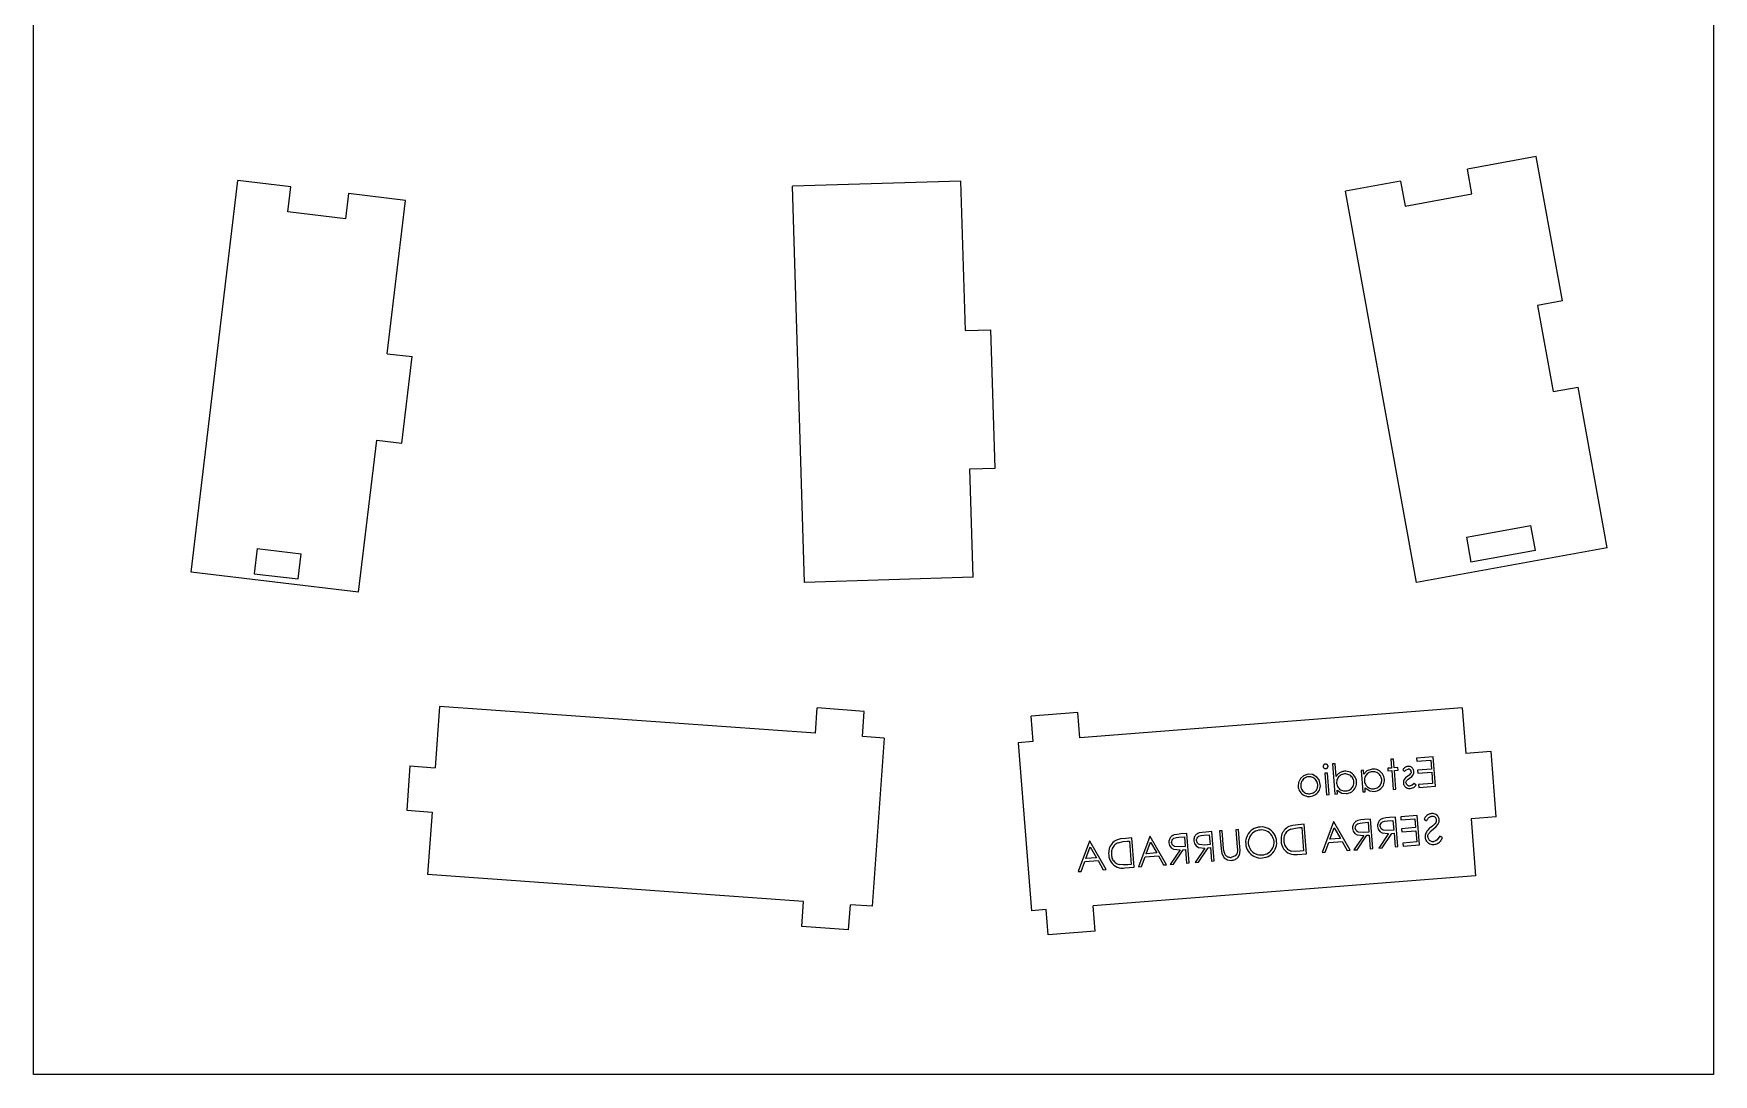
# Model space of a CAD drawing. Extents: x -27280 to 27280, y -16671 to 16671.
# Drawn here: x -12307 to -9916, y -15292 to -13810 of the extents above; entities that cross this region are included whole.
import ezdxf

# ---------------------------------------------------------------- set-up
doc = ezdxf.new("R2010")
doc.units = 0
doc.header["$MEASUREMENT"] = 0
doc.layers.get('0').update_dxf_attribs({"linetype": 'CONTINUOUS'})

msp = doc.modelspace()

# ---------------------------------------------------------------- linework, layer by layer
for p, q in [((-12306.9, -15291.6), (-12306.9, -9297.1)), ((-9916.2, -9297.1), (-9916.2, -15291.6)), ((-10168.3, -13984.9), (-10266.3, -14002.7)), ((-10131, -14190.5), (-10168.3, -13984.9)), ((-10259.9, -14038.1), (-10266.3, -14002.7)), ((-12082.7, -14576.7), (-12016, -14018.8)), ((-11940.8, -14027.8), (-12016, -14018.8)), ((-11945.1, -14063.6), (-11940.8, -14027.8)), ((-10987.1, -14019.8), (-11227, -14027.1)), ((-11209.8, -14591.2), (-11227, -14027.1)), ((-10980.6, -14232.5), (-10987.1, -14019.8)), ((-10361.3, -14019.9), (-10439.8, -14034.1)), ((-10361.3, -14019.9), (-10354.9, -14055.3)), ((-11858.5, -14037.6), (-11862.8, -14073.4)), ((-11777.7, -14047.3), (-11858.5, -14037.6)), ((-11803.8, -14265.5), (-11777.7, -14047.3)), ((-10338.9, -14591.2), (-10439.8, -14034.1)), ((-10354.9, -14055.3), (-10259.9, -14038.1)), ((-11862.8, -14073.4), (-11945.1, -14063.6)), ((-10131, -14190.5), (-10166.5, -14196.9)), ((-10166.5, -14196.9), (-10144.3, -14319.4)), ((-10980.6, -14232.5), (-10944.7, -14231.4)), ((-10938.6, -14428.4), (-10944.7, -14231.4)), ((-11803.8, -14265.5), (-11768.1, -14269.7)), ((-11782.8, -14392.8), (-11768.1, -14269.7)), ((-10144.3, -14319.4), (-10108.8, -14313)), ((-10067.4, -14542), (-10108.8, -14313)), ((-11844.4, -14605.2), (-11818.5, -14388.5)), ((-11818.5, -14388.5), (-11782.8, -14392.8)), ((-10974.6, -14429.5), (-10938.6, -14428.4)), ((-10969.9, -14583.8), (-10974.6, -14429.5)), ((-10267.7, -14526.6), (-10175.9, -14510)), ((-10169.5, -14545.6), (-10175.9, -14510)), ((-10267.7, -14526.6), (-10261.3, -14562.2)), ((-11988.9, -14542.9), (-11993.2, -14578.7)), ((-11988.9, -14542.9), (-11926.1, -14550.4)), ((-11930.4, -14586.2), (-11926.1, -14550.4)), ((-10067.4, -14542), (-10338.9, -14591.2)), ((-10169.5, -14545.6), (-10261.3, -14562.2)), ((-11844.4, -14605.2), (-12082.7, -14576.7)), ((-11993.2, -14578.7), (-11930.4, -14586.2)), ((-10969.9, -14583.8), (-11209.8, -14591.2)), ((-11729.1, -14767.7), (-11735.3, -14855.1)), ((-11194.1, -14805.9), (-11729.1, -14767.7)), ((-11194.1, -14805.9), (-11191.5, -14769.9)), ((-11124.8, -14774.7), (-11191.5, -14769.9)), ((-11127.4, -14810.6), (-11124.8, -14774.7)), ((-10273.5, -14769.7), (-10817.8, -14812.4)), ((-10273.5, -14769.7), (-10268.4, -14834.6)), ((-10820.6, -14776.5), (-10887.3, -14781.8)), ((-10884.5, -14817.6), (-10887.3, -14781.8)), ((-10817.8, -14812.4), (-10820.6, -14776.5)), ((-11096.3, -14812.8), (-11127.4, -14810.6)), ((-11096.3, -14812.8), (-11113.3, -15052.2)), ((-10884.5, -14817.6), (-10905.5, -14819.3)), ((-10905.5, -14819.3), (-10886.7, -15058.6)), ((-10371.4, -14842.7), (-10375.2, -14843)), ((-10375.2, -14843), (-10374.2, -14855.4)), ((-10370.5, -14855.1), (-10371.4, -14842.7)), ((-10315, -14839.4), (-10338.6, -14841.2)), ((-10338.6, -14841.2), (-10338.3, -14845.5)), ((-10338.3, -14845.5), (-10318.4, -14844)), ((-10318.4, -14844), (-10317.4, -14856.9)), ((-10311.7, -14881.3), (-10315, -14839.4)), ((-10232.5, -14831.8), (-10268.4, -14834.6)), ((-10225.2, -14924.7), (-10232.5, -14831.8)), ((-11771.2, -14852.5), (-11775.7, -14915.6)), ((-11771.2, -14852.5), (-11735.3, -14855.1)), ((-10503.9, -14870.1), (-10506.8, -14876.1)), ((-10499.6, -14866.3), (-10503.9, -14870.1)), ((-10492.7, -14864.1), (-10499.6, -14866.3)), ((-10498.3, -14870), (-10499.5, -14871)), ((-10496.9, -14869.2), (-10498.3, -14870)), ((-10495.5, -14868.6), (-10496.9, -14869.2)), ((-10493.9, -14868.1), (-10495.5, -14868.6)), ((-10492.3, -14867.9), (-10493.9, -14868.1)), ((-10486.9, -14864.7), (-10492.7, -14864.1)), ((-10490.8, -14867.9), (-10492.3, -14867.9)), ((-10489.2, -14868.1), (-10490.8, -14867.9)), ((-10487.6, -14868.5), (-10489.2, -14868.1)), ((-10486.1, -14869.1), (-10487.6, -14868.5)), ((-10480.6, -14868.3), (-10486.9, -14864.7)), ((-10484.8, -14869.8), (-10486.1, -14869.1)), ((-10483.5, -14870.8), (-10484.8, -14869.8)), ((-10477.4, -14872.4), (-10480.6, -14868.3)), ((-10471.5, -14852.4), (-10471.6, -14852.9)), ((-10471.6, -14852.9), (-10471.6, -14853.3)), ((-10471.6, -14853.3), (-10471.5, -14853.8)), ((-10471.4, -14852), (-10471.5, -14852.4)), ((-10471.5, -14853.8), (-10471.4, -14854.2)), ((-10471.2, -14851.6), (-10471.4, -14852)), ((-10471.4, -14854.2), (-10471.2, -14854.6)), ((-10471, -14851.2), (-10471.2, -14851.6)), ((-10471.2, -14854.6), (-10471, -14854.9)), ((-10470.7, -14850.9), (-10471, -14851.2)), ((-10471, -14854.9), (-10470.7, -14855.3)), ((-10470.4, -14850.6), (-10470.7, -14850.9)), ((-10470.7, -14855.3), (-10470.3, -14855.6)), ((-10470, -14850.3), (-10470.4, -14850.6)), ((-10470.3, -14855.6), (-10470, -14855.8)), ((-10469.7, -14850.1), (-10470, -14850.3)), ((-10470, -14855.8), (-10469.6, -14856)), ((-10469.2, -14850), (-10469.7, -14850.1)), ((-10469.6, -14856), (-10469.2, -14856.2)), ((-10468.8, -14849.9), (-10469.2, -14850)), ((-10469.2, -14856.2), (-10468.7, -14856.2)), ((-10465.5, -14862.6), (-10469.2, -14862.8)), ((-10469.2, -14862.8), (-10466.8, -14893.4)), ((-10468.4, -14849.8), (-10468.8, -14849.9)), ((-10468.7, -14856.2), (-10468.3, -14856.3)), ((-10467.9, -14849.8), (-10468.4, -14849.8)), ((-10468.3, -14856.3), (-10467.9, -14856.3)), ((-10467.5, -14849.8), (-10467.9, -14849.8)), ((-10467.9, -14856.3), (-10467.4, -14856.2)), ((-10467.1, -14849.9), (-10467.5, -14849.8)), ((-10467.4, -14856.2), (-10467, -14856.1)), ((-10466.6, -14850.1), (-10467.1, -14849.9)), ((-10467, -14856.1), (-10466.6, -14856)), ((-10466.2, -14850.3), (-10466.6, -14850.1)), ((-10466.6, -14856), (-10466.2, -14855.7)), ((-10465.9, -14850.5), (-10466.2, -14850.3)), ((-10466.2, -14855.7), (-10465.8, -14855.5)), ((-10465.6, -14850.8), (-10465.9, -14850.5)), ((-10465.8, -14855.5), (-10465.5, -14855.2)), ((-10465.3, -14851.2), (-10465.6, -14850.8)), ((-10465.5, -14855.2), (-10465.3, -14854.8)), ((-10463.1, -14893.1), (-10465.5, -14862.6)), ((-10465, -14851.5), (-10465.3, -14851.2)), ((-10465.3, -14854.8), (-10465, -14854.5)), ((-10464.8, -14851.9), (-10465, -14851.5)), ((-10465, -14854.5), (-10464.8, -14854.1)), ((-10464.7, -14852.3), (-10464.8, -14851.9)), ((-10464.8, -14854.1), (-10464.7, -14853.6)), ((-10464.6, -14852.8), (-10464.7, -14852.3)), ((-10464.7, -14853.6), (-10464.6, -14853.2)), ((-10464.6, -14853.2), (-10464.6, -14852.8)), ((-10454.6, -14849.3), (-10458.4, -14849.6)), ((-10458.4, -14849.6), (-10455, -14892.5)), ((-10453.2, -14867.5), (-10454.6, -14849.3)), ((-10452.6, -14866.5), (-10453.2, -14867.5)), ((-10451.8, -14865.5), (-10452.6, -14866.5)), ((-10451, -14864.6), (-10451.8, -14865.5)), ((-10450.6, -14869.3), (-10451.3, -14870.7)), ((-10450.2, -14863.8), (-10451, -14864.6)), ((-10449.6, -14868), (-10450.6, -14869.3)), ((-10449.2, -14863), (-10450.2, -14863.8)), ((-10448.4, -14866.9), (-10449.6, -14868)), ((-10448.2, -14862.3), (-10449.2, -14863)), ((-10447.2, -14865.9), (-10448.4, -14866.9)), ((-10447.2, -14861.7), (-10448.2, -14862.3)), ((-10446.1, -14861.2), (-10447.2, -14861.7)), ((-10445.8, -14865.1), (-10447.2, -14865.9)), ((-10444.9, -14860.8), (-10446.1, -14861.2)), ((-10444.3, -14864.5), (-10445.8, -14865.1)), ((-10443.7, -14860.5), (-10444.9, -14860.8)), ((-10442.7, -14864.1), (-10444.3, -14864.5)), ((-10442.6, -14860.2), (-10443.7, -14860.5)), ((-10441.1, -14863.9), (-10442.7, -14864.1)), ((-10441.3, -14860.1), (-10442.6, -14860.2)), ((-10439.3, -14860.1), (-10441.3, -14860.1)), ((-10439.5, -14863.8), (-10441.1, -14863.9)), ((-10437.9, -14864), (-10439.5, -14863.8)), ((-10437.2, -14860.3), (-10439.3, -14860.1)), ((-10436.3, -14864.4), (-10437.9, -14864)), ((-10435.1, -14860.8), (-10437.2, -14860.3)), ((-10434.8, -14864.9), (-10436.3, -14864.4)), ((-10433.2, -14861.5), (-10435.1, -14860.8)), ((-10433.4, -14865.7), (-10434.8, -14864.9)), ((-10432.1, -14866.6), (-10433.4, -14865.7)), ((-10431.4, -14862.5), (-10433.2, -14861.5)), ((-10431, -14867.7), (-10432.1, -14866.6)), ((-10429.7, -14863.8), (-10431.4, -14862.5)), ((-10430, -14869), (-10431, -14867.7)), ((-10429.1, -14870.4), (-10430, -14869)), ((-10428.2, -14865.2), (-10429.7, -14863.8)), ((-10428.5, -14871.8), (-10429.1, -14870.4)), ((-10426.8, -14866.8), (-10428.2, -14865.2)), ((-10425.8, -14868.6), (-10426.8, -14866.8)), ((-10424.9, -14870.5), (-10425.8, -14868.6)), ((-10414, -14858.5), (-10417.7, -14858.8)), ((-10417.7, -14858.8), (-10415.3, -14889.4)), ((-10413.5, -14864.2), (-10414, -14858.5)), ((-10409.2, -14859.5), (-10413.5, -14864.2)), ((-10412.2, -14869.1), (-10412.6, -14870.6)), ((-10411.6, -14867.6), (-10412.2, -14869.1)), ((-10410.8, -14866.2), (-10411.6, -14867.6)), ((-10409.9, -14864.9), (-10410.8, -14866.2)), ((-10408.7, -14863.7), (-10409.9, -14864.9)), ((-10401.6, -14857), (-10409.2, -14859.5)), ((-10407.4, -14862.8), (-10408.7, -14863.7)), ((-10406, -14862), (-10407.4, -14862.8)), ((-10404.5, -14861.3), (-10406, -14862)), ((-10403, -14860.9), (-10404.5, -14861.3)), ((-10401.4, -14860.8), (-10403, -14860.9)), ((-10399.5, -14856.9), (-10401.6, -14857)), ((-10399.8, -14860.7), (-10401.4, -14860.8)), ((-10398.2, -14860.9), (-10399.8, -14860.7)), ((-10397.4, -14857.2), (-10399.5, -14856.9)), ((-10396.6, -14861.2), (-10398.2, -14860.9)), ((-10395.4, -14857.6), (-10397.4, -14857.2)), ((-10395.1, -14861.8), (-10396.6, -14861.2)), ((-10393.5, -14858.4), (-10395.4, -14857.6)), ((-10393.7, -14862.6), (-10395.1, -14861.8)), ((-10392.4, -14863.5), (-10393.7, -14862.6)), ((-10391.6, -14859.4), (-10393.5, -14858.4)), ((-10391.3, -14864.6), (-10392.4, -14863.5)), ((-10389.9, -14860.6), (-10391.6, -14859.4)), ((-10390.2, -14865.9), (-10391.3, -14864.6)), ((-10389.4, -14867.2), (-10390.2, -14865.9)), ((-10388.4, -14862.1), (-10389.9, -14860.6)), ((-10388.8, -14868.7), (-10389.4, -14867.2)), ((-10388.3, -14870.2), (-10388.8, -14868.7)), ((-10387.1, -14863.7), (-10388.4, -14862.1)), ((-10388.1, -14871.8), (-10388.3, -14870.2)), ((-10386, -14865.5), (-10387.1, -14863.7)), ((-10385.2, -14867.4), (-10386, -14865.5)), ((-10384.6, -14869.4), (-10385.2, -14867.4)), ((-10384.3, -14871.5), (-10384.6, -14869.4)), ((-10374.2, -14855.4), (-10379.6, -14855.8)), ((-10379.6, -14855.8), (-10379.3, -14859.6)), ((-10379.3, -14859.6), (-10373.9, -14859.1)), ((-10373.9, -14859.1), (-10371.8, -14886)), ((-10365.1, -14854.7), (-10370.5, -14855.1)), ((-10370.2, -14858.8), (-10364.8, -14858.4)), ((-10368.1, -14885.7), (-10370.2, -14858.8)), ((-10364.8, -14858.4), (-10365.1, -14854.7)), ((-10357.9, -14857.3), (-10358.4, -14858)), ((-10358.4, -14858), (-10355.6, -14860.4)), ((-10357.5, -14856.7), (-10357.9, -14857.3)), ((-10356.9, -14856.2), (-10357.5, -14856.7)), ((-10356.4, -14855.6), (-10356.9, -14856.2)), ((-10355.8, -14855.1), (-10356.4, -14855.6)), ((-10354.4, -14869.3), (-10356.4, -14871.7)), ((-10355.2, -14854.7), (-10355.8, -14855.1)), ((-10355.6, -14860.4), (-10353.2, -14857.8)), ((-10354.5, -14854.3), (-10355.2, -14854.7)), ((-10353.8, -14853.9), (-10354.5, -14854.3)), ((-10351.2, -14866.9), (-10354.4, -14869.3)), ((-10353.1, -14853.6), (-10353.8, -14853.9)), ((-10353.2, -14857.8), (-10350.6, -14856.8)), ((-10352.4, -14853.4), (-10353.1, -14853.6)), ((-10351.6, -14853.2), (-10352.4, -14853.4)), ((-10350.9, -14853), (-10351.6, -14853.2)), ((-10349.3, -14865.6), (-10351.2, -14866.9)), ((-10349.8, -14853), (-10350.9, -14853)), ((-10350, -14856.8), (-10350.6, -14856.8)), ((-10350.6, -14871.2), (-10348.5, -14869.8)), ((-10349.5, -14856.8), (-10350, -14856.8)), ((-10348.8, -14853.1), (-10349.8, -14853)), ((-10349, -14857), (-10349.5, -14856.8)), ((-10347.1, -14863.4), (-10349.3, -14865.6)), ((-10348.5, -14857.2), (-10349, -14857)), ((-10347.8, -14853.4), (-10348.8, -14853.1)), ((-10348.1, -14857.5), (-10348.5, -14857.2)), ((-10348.5, -14869.8), (-10345.5, -14867.5)), ((-10347.6, -14857.8), (-10348.1, -14857.5)), ((-10346.8, -14853.7), (-10347.8, -14853.4)), ((-10347.3, -14858.2), (-10347.6, -14857.8)), ((-10347, -14858.6), (-10347.3, -14858.2)), ((-10346.5, -14862.2), (-10347.1, -14863.4)), ((-10346.7, -14859), (-10347, -14858.6)), ((-10345.9, -14854.3), (-10346.8, -14853.7)), ((-10346.5, -14859.5), (-10346.7, -14859)), ((-10346.3, -14860), (-10346.5, -14859.5)), ((-10346.3, -14860.6), (-10346.5, -14862.2)), ((-10346.3, -14860.6), (-10346.3, -14860)), ((-10345.1, -14854.9), (-10345.9, -14854.3)), ((-10345.5, -14867.5), (-10343.5, -14865.3)), ((-10344.4, -14855.6), (-10345.1, -14854.9)), ((-10343.7, -14856.5), (-10344.4, -14855.6)), ((-10343.2, -14857.4), (-10343.7, -14856.5)), ((-10343.5, -14865.3), (-10342.6, -14862.6)), ((-10342.8, -14858.4), (-10343.2, -14857.4)), ((-10342.6, -14859.4), (-10342.8, -14858.4)), ((-10342.5, -14860.4), (-10342.6, -14859.4)), ((-10342.6, -14862.6), (-10342.5, -14860.4)), ((-10317.4, -14856.9), (-10337.3, -14858.4)), ((-10337.3, -14858.4), (-10336.9, -14862.7)), ((-10336.9, -14862.7), (-10317.1, -14861.2)), ((-10317.1, -14861.2), (-10315.8, -14877.3)), ((-10506.8, -14876.1), (-10507.2, -14881.3)), ((-10507.2, -14881.3), (-10507, -14883.4)), ((-10507, -14883.4), (-10506.4, -14885.4)), ((-10506.4, -14885.4), (-10505.6, -14887.3)), ((-10505.6, -14887.3), (-10504.5, -14889.1)), ((-10504.5, -14889.1), (-10503.3, -14890.7)), ((-10503.3, -14877.9), (-10503.5, -14879.4)), ((-10503.5, -14879.4), (-10503.5, -14881)), ((-10503.5, -14881), (-10503.3, -14882.6)), ((-10502.9, -14876.3), (-10503.3, -14877.9)), ((-10503.3, -14882.6), (-10502.8, -14884.1)), ((-10503.3, -14890.7), (-10501.8, -14892.2)), ((-10502.4, -14874.8), (-10502.9, -14876.3)), ((-10502.8, -14884.1), (-10502.2, -14885.6)), ((-10501.6, -14873.4), (-10502.4, -14874.8)), ((-10502.2, -14885.6), (-10501.4, -14887)), ((-10501.8, -14892.2), (-10500.1, -14893.4)), ((-10500.6, -14872.2), (-10501.6, -14873.4)), ((-10501.4, -14887), (-10500.4, -14888.2)), ((-10499.5, -14871), (-10500.6, -14872.2)), ((-10500.4, -14888.2), (-10499.3, -14889.3)), ((-10500.1, -14893.4), (-10498.3, -14894.4)), ((-10499.3, -14889.3), (-10498, -14890.2)), ((-10498, -14890.2), (-10496.6, -14891)), ((-10496.6, -14891), (-10495.1, -14891.6)), ((-10495.1, -14891.6), (-10493.6, -14891.9)), ((-10493.6, -14891.9), (-10492, -14892.1)), ((-10492, -14892.1), (-10490.4, -14892.1)), ((-10490.4, -14892.1), (-10488.9, -14891.9)), ((-10488.9, -14891.9), (-10487.3, -14891.4)), ((-10487.3, -14891.4), (-10485.9, -14890.8)), ((-10486.1, -14895), (-10484.2, -14894.2)), ((-10485.9, -14890.8), (-10484.5, -14890)), ((-10484.5, -14890), (-10483.3, -14889.1)), ((-10484.2, -14894.2), (-10482.4, -14893.2)), ((-10482.3, -14871.9), (-10483.5, -14870.8)), ((-10483.3, -14889.1), (-10482.2, -14887.9)), ((-10482.4, -14893.2), (-10480.7, -14891.9)), ((-10481.4, -14873.2), (-10482.3, -14871.9)), ((-10482.2, -14887.9), (-10481.2, -14886.7)), ((-10480.6, -14874.6), (-10481.4, -14873.2)), ((-10481.2, -14886.7), (-10480.4, -14885.3)), ((-10480.7, -14891.9), (-10479.3, -14890.4)), ((-10479.9, -14876), (-10480.6, -14874.6)), ((-10480.4, -14885.3), (-10479.8, -14883.8)), ((-10479.5, -14877.6), (-10479.9, -14876)), ((-10479.8, -14883.8), (-10479.5, -14882.3)), ((-10479.3, -14879.1), (-10479.5, -14877.6)), ((-10479.5, -14882.3), (-10479.3, -14880.7)), ((-10479.3, -14880.7), (-10479.3, -14879.1)), ((-10479.3, -14890.4), (-10478, -14888.7)), ((-10478, -14888.7), (-10477, -14886.9)), ((-10475.6, -14878.8), (-10477.4, -14872.4)), ((-10477, -14886.9), (-10476.2, -14885)), ((-10476.2, -14885), (-10475.7, -14883)), ((-10475.7, -14883), (-10475.5, -14880.9)), ((-10475.5, -14880.9), (-10475.6, -14878.8)), ((-10466.8, -14893.4), (-10463.1, -14893.1)), ((-10455, -14892.5), (-10451.3, -14892.2)), ((-10452.3, -14873.8), (-10452.5, -14875.4)), ((-10452.5, -14875.4), (-10452.5, -14877)), ((-10452.5, -14877), (-10452.2, -14878.6)), ((-10451.9, -14872.2), (-10452.3, -14873.8)), ((-10452.2, -14878.6), (-10451.8, -14880.1)), ((-10451.3, -14870.7), (-10451.9, -14872.2)), ((-10451.8, -14880.1), (-10451.2, -14881.6)), ((-10451.7, -14886.9), (-10445, -14891.2)), ((-10451.3, -14892.2), (-10451.7, -14886.9)), ((-10451.2, -14881.6), (-10450.3, -14883)), ((-10450.3, -14883), (-10449.3, -14884.2)), ((-10449.3, -14884.2), (-10448.2, -14885.3)), ((-10448.2, -14885.3), (-10446.9, -14886.3)), ((-10446.9, -14886.3), (-10445.4, -14887)), ((-10445.4, -14887), (-10443.9, -14887.6)), ((-10445, -14891.2), (-10438.7, -14891.8)), ((-10443.9, -14887.6), (-10442.4, -14888)), ((-10442.4, -14888), (-10440.8, -14888.1)), ((-10440.8, -14888.1), (-10439.2, -14888)), ((-10439.2, -14888), (-10437.6, -14887.8)), ((-10438.7, -14891.8), (-10436.7, -14891.5)), ((-10437.6, -14887.8), (-10436, -14887.4)), ((-10436.7, -14891.5), (-10434.6, -14890.9)), ((-10436, -14887.4), (-10434.6, -14886.8)), ((-10434.6, -14886.8), (-10433.2, -14885.9)), ((-10434.6, -14890.9), (-10432.7, -14890.1)), ((-10433.2, -14885.9), (-10431.9, -14885)), ((-10432.7, -14890.1), (-10430.9, -14889.1)), ((-10431.9, -14885), (-10430.8, -14883.8)), ((-10430.9, -14889.1), (-10429.2, -14887.8)), ((-10430.8, -14883.8), (-10429.8, -14882.5)), ((-10429.8, -14882.5), (-10429, -14881.2)), ((-10429.2, -14887.8), (-10427.8, -14886.3)), ((-10429, -14881.2), (-10428.4, -14879.7)), ((-10428, -14873.4), (-10428.5, -14871.8)), ((-10428.4, -14879.7), (-10428, -14878.1)), ((-10427.8, -14874.9), (-10428, -14873.4)), ((-10428, -14878.1), (-10427.8, -14876.5)), ((-10427.8, -14876.5), (-10427.8, -14874.9)), ((-10427.8, -14886.3), (-10426.5, -14884.6)), ((-10426.5, -14884.6), (-10425.5, -14882.8)), ((-10425.5, -14882.8), (-10424.7, -14880.8)), ((-10424.3, -14872.5), (-10424.9, -14870.5)), ((-10424.7, -14880.8), (-10424.2, -14878.8)), ((-10424, -14874.6), (-10424.3, -14872.5)), ((-10424.2, -14878.8), (-10424, -14876.7)), ((-10424, -14876.7), (-10424, -14874.6)), ((-10415.3, -14889.4), (-10411.6, -14889.1)), ((-10412.6, -14870.6), (-10412.8, -14872.3)), ((-10412.8, -14872.3), (-10412.7, -14873.9)), ((-10412.7, -14873.9), (-10412.5, -14875.5)), ((-10412.5, -14875.5), (-10412.1, -14877)), ((-10412.1, -14877), (-10411.4, -14878.5)), ((-10412, -14883.8), (-10405.2, -14888)), ((-10411.6, -14889.1), (-10412, -14883.8)), ((-10411.4, -14878.5), (-10410.6, -14879.9)), ((-10410.6, -14879.9), (-10409.6, -14881.1)), ((-10409.6, -14881.1), (-10408.4, -14882.2)), ((-10408.4, -14882.2), (-10407.1, -14883.2)), ((-10407.1, -14883.2), (-10405.7, -14883.9)), ((-10405.7, -14883.9), (-10404.2, -14884.5)), ((-10405.2, -14888), (-10399, -14888.7)), ((-10404.2, -14884.5), (-10402.6, -14884.8)), ((-10402.6, -14884.8), (-10401, -14885)), ((-10401, -14885), (-10399.4, -14884.9)), ((-10399.4, -14884.9), (-10397.9, -14884.7)), ((-10399, -14888.7), (-10396.9, -14888.4)), ((-10397.9, -14884.7), (-10396.3, -14884.3)), ((-10396.9, -14888.4), (-10394.9, -14887.8)), ((-10396.3, -14884.3), (-10394.8, -14883.6)), ((-10394.9, -14887.8), (-10393, -14887)), ((-10394.8, -14883.6), (-10393.5, -14882.8)), ((-10393.5, -14882.8), (-10392.2, -14881.8)), ((-10393, -14887), (-10391.2, -14885.9)), ((-10392.2, -14881.8), (-10391.1, -14880.7)), ((-10391.2, -14885.9), (-10389.5, -14884.7)), ((-10391.1, -14880.7), (-10390.1, -14879.4)), ((-10390.1, -14879.4), (-10389.3, -14878)), ((-10389.5, -14884.7), (-10388.1, -14883.2)), ((-10389.3, -14878), (-10388.7, -14876.6)), ((-10388.7, -14876.6), (-10388.3, -14875)), ((-10388.3, -14875), (-10388.1, -14873.4)), ((-10388.1, -14873.4), (-10388.1, -14871.8)), ((-10388.1, -14883.2), (-10386.8, -14881.5)), ((-10386.8, -14881.5), (-10385.8, -14879.6)), ((-10385.8, -14879.6), (-10385, -14877.7)), ((-10385, -14877.7), (-10384.5, -14875.7)), ((-10384.5, -14875.7), (-10384.3, -14873.6)), ((-10384.3, -14873.6), (-10384.3, -14871.5)), ((-10371.8, -14886), (-10368.1, -14885.7)), ((-10357.3, -14874.3), (-10357.4, -14876.5)), ((-10357.4, -14876.5), (-10357.3, -14877.7)), ((-10356.4, -14871.7), (-10357.3, -14874.3)), ((-10357.3, -14877.7), (-10357, -14878.8)), ((-10357, -14878.8), (-10356.5, -14879.9)), ((-10356.5, -14879.9), (-10355.9, -14880.9)), ((-10355.9, -14880.9), (-10355.2, -14881.8)), ((-10355.2, -14881.8), (-10354.3, -14882.6)), ((-10354.3, -14882.6), (-10353.4, -14883.3)), ((-10353.7, -14876.4), (-10353.5, -14874.6)), ((-10353.7, -14876.4), (-10353.6, -14877)), ((-10353.6, -14877), (-10353.3, -14877.7)), ((-10353.5, -14874.6), (-10352.9, -14873.4)), ((-10353.4, -14883.3), (-10352.4, -14883.9)), ((-10353.3, -14877.7), (-10353, -14878.3)), ((-10353, -14878.3), (-10352.7, -14878.8)), ((-10352.9, -14873.4), (-10350.6, -14871.2)), ((-10352.7, -14878.8), (-10352.2, -14879.4)), ((-10352.4, -14883.9), (-10351.3, -14884.3)), ((-10352.2, -14879.4), (-10351.7, -14879.8)), ((-10351.7, -14879.8), (-10351.2, -14880.2)), ((-10351.3, -14884.3), (-10350.1, -14884.6)), ((-10351.2, -14880.2), (-10350.6, -14880.5)), ((-10350.6, -14880.5), (-10349.9, -14880.7)), ((-10350.1, -14884.6), (-10349, -14884.7)), ((-10349.9, -14880.7), (-10349.2, -14880.9)), ((-10349.2, -14880.9), (-10348.6, -14880.9)), ((-10349, -14884.7), (-10347.8, -14884.6)), ((-10348.6, -14880.9), (-10347.9, -14880.9)), ((-10345, -14879.9), (-10347.9, -14880.9)), ((-10347.8, -14884.6), (-10342.5, -14882.9)), ((-10342.1, -14877.2), (-10345, -14879.9)), ((-10342.5, -14882.9), (-10339.4, -14879.8)), ((-10339.4, -14879.8), (-10342.1, -14877.2)), ((-10315.8, -14877.3), (-10335.7, -14878.8)), ((-10335.7, -14878.8), (-10335.3, -14883.1)), ((-10335.3, -14883.1), (-10311.7, -14881.3)), ((-11775.7, -14915.6), (-11739.8, -14918.2)), ((-11739.8, -14918.2), (-11746.1, -15007.1)), ((-10498.3, -14894.4), (-10496.3, -14895.2)), ((-10496.3, -14895.2), (-10494.3, -14895.7)), ((-10494.3, -14895.7), (-10492.2, -14895.9)), ((-10492.2, -14895.9), (-10490.2, -14895.8)), ((-10490.2, -14895.8), (-10488.1, -14895.6)), ((-10488.1, -14895.6), (-10486.1, -14895)), ((-10569.7, -14941.5), (-10572.2, -14943)), ((-10567, -14940.4), (-10569.7, -14941.5)), ((-10564.2, -14939.7), (-10567, -14940.4)), ((-10561.3, -14939.4), (-10564.2, -14939.7)), ((-10558.4, -14939.3), (-10561.3, -14939.4)), ((-10555.5, -14939.7), (-10558.4, -14939.3)), ((-10552.7, -14940.4), (-10555.5, -14939.7)), ((-10550, -14941.5), (-10552.7, -14940.4)), ((-10547.5, -14942.9), (-10550, -14941.5)), ((-10523.9, -14941), (-10525.5, -14942.3)), ((-10522.1, -14939.8), (-10523.9, -14941)), ((-10520.3, -14938.7), (-10522.1, -14939.8)), ((-10514.6, -14937.1), (-10520.3, -14938.7)), ((-10517.8, -14942.5), (-10510.7, -14940.9)), ((-10507.1, -14936.2), (-10514.6, -14937.1)), ((-10510.7, -14940.9), (-10505, -14940.3)), ((-10498.6, -14935.5), (-10507.1, -14936.2)), ((-10505, -14940.3), (-10502.1, -14940.1)), ((-10502.1, -14940.1), (-10499.5, -14973.4)), ((-10495.4, -14977.4), (-10498.6, -14935.5)), ((-10456.8, -14932.2), (-10472.8, -14975.6)), ((-10461.9, -14956.9), (-10455.8, -14940.4)), ((-10456.2, -14932.2), (-10456.8, -14932.2)), ((-10433.1, -14972.5), (-10456.2, -14932.2)), ((-10455.8, -14940.4), (-10447, -14955.8)), ((-10429.6, -14938.9), (-10429.7, -14940.1)), ((-10429.7, -14940.1), (-10429.6, -14941.4)), ((-10429.3, -14937.7), (-10429.6, -14938.9)), ((-10429.6, -14941.4), (-10428.7, -14945.2)), ((-10429, -14936.5), (-10429.3, -14937.7)), ((-10428.5, -14935.4), (-10429, -14936.5)), ((-10427.8, -14934.3), (-10428.5, -14935.4)), ((-10427.1, -14933.4), (-10427.8, -14934.3)), ((-10426.2, -14932.5), (-10427.1, -14933.4)), ((-10425.3, -14931.7), (-10426.2, -14932.5)), ((-10425.8, -14941.1), (-10425.7, -14939.2)), ((-10424.5, -14944.5), (-10425.8, -14941.1)), ((-10425.7, -14939.2), (-10425.1, -14937.5)), ((-10424.3, -14931), (-10425.3, -14931.7)), ((-10425.1, -14937.5), (-10424, -14936)), ((-10423.1, -14930.5), (-10424.3, -14931)), ((-10424, -14936), (-10422.6, -14934.9)), ((-10422, -14930.1), (-10423.1, -14930.5)), ((-10422.6, -14934.9), (-10419.1, -14933.8)), ((-10417.9, -14929.3), (-10422, -14930.1)), ((-10419.1, -14933.8), (-10415.4, -14933.3)), ((-10412.5, -14928.8), (-10417.9, -14929.3)), ((-10415.4, -14933.3), (-10407.6, -14932.7)), ((-10404.2, -14928.1), (-10412.5, -14928.8)), ((-10407.6, -14932.7), (-10406.5, -14946.7)), ((-10400.9, -14970), (-10404.2, -14928.1)), ((-10394.1, -14936.1), (-10394.2, -14937.4)), ((-10394.2, -14937.4), (-10394.2, -14938.6)), ((-10394.2, -14938.6), (-10393.2, -14942.4)), ((-10393.9, -14934.9), (-10394.1, -14936.1)), ((-10393.5, -14933.7), (-10393.9, -14934.9)), ((-10393, -14932.6), (-10393.5, -14933.7)), ((-10392.4, -14931.6), (-10393, -14932.6)), ((-10391.7, -14930.6), (-10392.4, -14931.6)), ((-10390.8, -14929.7), (-10391.7, -14930.6)), ((-10389.9, -14928.9), (-10390.8, -14929.7)), ((-10390.4, -14938.3), (-10390.3, -14936.4)), ((-10389.1, -14941.8), (-10390.4, -14938.3)), ((-10390.3, -14936.4), (-10389.7, -14934.7)), ((-10388.8, -14928.2), (-10389.9, -14928.9)), ((-10389.7, -14934.7), (-10388.6, -14933.2)), ((-10387.8, -14943.1), (-10389.1, -14941.8)), ((-10387.7, -14927.7), (-10388.8, -14928.2)), ((-10388.6, -14933.2), (-10387.1, -14932.1)), ((-10386.6, -14927.3), (-10387.7, -14927.7)), ((-10387.1, -14932.1), (-10383.7, -14931)), ((-10382.4, -14926.5), (-10386.6, -14927.3)), ((-10383.7, -14931), (-10380, -14930.5)), ((-10377.1, -14926), (-10382.4, -14926.5)), ((-10380, -14930.5), (-10372.2, -14929.9)), ((-10368.7, -14925.3), (-10377.1, -14926)), ((-10372.2, -14929.9), (-10371.1, -14943.9)), ((-10365.4, -14967.2), (-10368.7, -14925.3)), ((-10337.6, -14922.9), (-10361.2, -14924.7)), ((-10361.2, -14924.7), (-10360.9, -14929)), ((-10360.9, -14929), (-10341, -14927.5)), ((-10340, -14940.3), (-10359.9, -14941.9)), ((-10359.9, -14941.9), (-10359.5, -14946.2)), ((-10341, -14927.5), (-10340, -14940.3)), ((-10334.3, -14964.7), (-10337.6, -14922.9)), ((-10327.5, -14927.1), (-10328, -14928.2)), ((-10328, -14928.2), (-10324.4, -14930.5)), ((-10326.9, -14926.1), (-10327.5, -14927.1)), ((-10326.2, -14925.2), (-10326.9, -14926.1)), ((-10325.5, -14924.3), (-10326.2, -14925.2)), ((-10324.7, -14923.5), (-10325.5, -14924.3)), ((-10323.8, -14922.8), (-10324.7, -14923.5)), ((-10324.1, -14929.7), (-10324.4, -14930.5)), ((-10323.6, -14928.9), (-10324.1, -14929.7)), ((-10322.8, -14922.1), (-10323.8, -14922.8)), ((-10323.2, -14928.2), (-10323.6, -14928.9)), ((-10322.6, -14927.6), (-10323.2, -14928.2)), ((-10321.8, -14921.6), (-10322.8, -14922.1)), ((-10322, -14927), (-10322.6, -14927.6)), ((-10321.3, -14942.1), (-10322.3, -14943.2)), ((-10321.4, -14926.4), (-10322, -14927)), ((-10320.8, -14921.1), (-10321.8, -14921.6)), ((-10320.7, -14925.9), (-10321.4, -14926.4)), ((-10320.2, -14941.1), (-10321.3, -14942.1)), ((-10319.7, -14920.7), (-10320.8, -14921.1)), ((-10319.9, -14925.5), (-10320.7, -14925.9)), ((-10319, -14940.3), (-10320.2, -14941.1)), ((-10319.1, -14925.1), (-10319.9, -14925.5)), ((-10318.5, -14920.4), (-10319.7, -14920.7)), ((-10318.3, -14924.8), (-10319.1, -14925.1)), ((-10317.7, -14939.5), (-10319, -14940.3)), ((-10317.4, -14920.2), (-10318.5, -14920.4)), ((-10317.5, -14924.6), (-10318.3, -14924.8)), ((-10317.9, -14944.9), (-10314.6, -14942)), ((-10315.4, -14937.5), (-10317.7, -14939.5)), ((-10316.6, -14924.5), (-10317.5, -14924.6)), ((-10316.1, -14920.1), (-10317.4, -14920.2)), ((-10315.9, -14924.4), (-10316.6, -14924.5)), ((-10314.8, -14920.2), (-10316.1, -14920.1)), ((-10315.1, -14924.4), (-10315.9, -14924.4)), ((-10312.4, -14934.9), (-10315.4, -14937.5)), ((-10314.4, -14924.5), (-10315.1, -14924.4)), ((-10313.5, -14920.5), (-10314.8, -14920.2)), ((-10314.6, -14942), (-10310.8, -14938.6)), ((-10313.7, -14924.7), (-10314.4, -14924.5)), ((-10313, -14925.1), (-10313.7, -14924.7)), ((-10312.2, -14921), (-10313.5, -14920.5)), ((-10312.3, -14925.5), (-10313, -14925.1)), ((-10312.4, -14934.9), (-10312.1, -14934.5)), ((-10311.8, -14926), (-10312.3, -14925.5)), ((-10311.1, -14921.6), (-10312.2, -14921)), ((-10312.1, -14934.5), (-10311.7, -14934.2)), ((-10311.2, -14926.5), (-10311.8, -14926)), ((-10311.7, -14934.2), (-10311.4, -14933.7)), ((-10311.4, -14933.7), (-10311.1, -14933.3)), ((-10310.8, -14927.1), (-10311.2, -14926.5)), ((-10310, -14922.3), (-10311.1, -14921.6)), ((-10311.1, -14933.3), (-10310.9, -14932.8)), ((-10310.9, -14932.8), (-10310.6, -14932.4)), ((-10310.5, -14927.8), (-10310.8, -14927.1)), ((-10310.8, -14938.6), (-10308.2, -14935.7)), ((-10310.6, -14932.4), (-10310.5, -14931.9)), ((-10310.2, -14928.5), (-10310.5, -14927.8)), ((-10310.5, -14931.9), (-10310.3, -14931.4)), ((-10310.3, -14931.4), (-10310.2, -14930.9)), ((-10310.1, -14929.3), (-10310.2, -14928.5)), ((-10310.2, -14930.9), (-10310.1, -14930.3)), ((-10310.1, -14929.8), (-10310.1, -14929.3)), ((-10310.1, -14930.3), (-10310.1, -14929.8)), ((-10309, -14923.2), (-10310, -14922.3)), ((-10308.2, -14924.3), (-10309, -14923.2)), ((-10307.5, -14925.4), (-10308.2, -14924.3)), ((-10308.2, -14935.7), (-10306.6, -14932.2)), ((-10306.9, -14926.6), (-10307.5, -14925.4)), ((-10306.5, -14927.9), (-10306.9, -14926.6)), ((-10306.6, -14932.2), (-10306.3, -14929.2)), ((-10306.3, -14929.2), (-10306.5, -14927.9)), ((-10225.2, -14924.7), (-10261.1, -14927.6)), ((-10261.1, -14927.6), (-10254.7, -15008.9)), ((-10804.1, -14959.5), (-10820.1, -15002.9)), ((-10803.6, -14959.5), (-10804.1, -14959.5)), ((-10780.4, -14999.8), (-10803.6, -14959.5)), ((-10773.5, -14964.8), (-10774.6, -14966.6)), ((-10772.2, -14963.1), (-10773.5, -14964.8)), ((-10770.8, -14961.6), (-10772.2, -14963.1)), ((-10769.2, -14960.2), (-10770.8, -14961.6)), ((-10768.8, -14965.7), (-10770, -14967.1)), ((-10767.4, -14959), (-10769.2, -14960.2)), ((-10767.6, -14964.5), (-10768.8, -14965.7)), ((-10766.2, -14963.4), (-10767.6, -14964.5)), ((-10765.6, -14958), (-10767.4, -14959)), ((-10764.7, -14962.5), (-10766.2, -14963.4)), ((-10759.9, -14956.4), (-10765.6, -14958)), ((-10763.1, -14961.8), (-10764.7, -14962.5)), ((-10763.1, -14961.8), (-10756, -14960.2)), ((-10752.4, -14955.5), (-10759.9, -14956.4)), ((-10756, -14960.2), (-10750.3, -14959.6)), ((-10744, -14954.8), (-10752.4, -14955.5)), ((-10750.3, -14959.6), (-10747.4, -14959.4)), ((-10747.4, -14959.4), (-10744.8, -14992.7)), ((-10740.7, -14996.7), (-10744, -14954.8)), ((-10718.2, -14952.8), (-10734.2, -14996.2)), ((-10723.4, -14977.5), (-10717.2, -14960.9)), ((-10717.7, -14952.7), (-10718.2, -14952.8)), ((-10694.5, -14993), (-10717.7, -14952.7)), ((-10717.2, -14960.9), (-10708.4, -14976.3)), ((-10691, -14959.4), (-10691.1, -14960.7)), ((-10691.1, -14960.7), (-10691, -14961.9)), ((-10690.8, -14958.2), (-10691, -14959.4)), ((-10691, -14961.9), (-10690.1, -14965.8)), ((-10690.4, -14957.1), (-10690.8, -14958.2)), ((-10689.9, -14955.9), (-10690.4, -14957.1)), ((-10690.1, -14965.8), (-10687.8, -14969)), ((-10689.3, -14954.9), (-10689.9, -14955.9)), ((-10688.5, -14953.9), (-10689.3, -14954.9)), ((-10687.7, -14953), (-10688.5, -14953.9)), ((-10686.7, -14952.2), (-10687.7, -14953)), ((-10687.3, -14961.6), (-10687.1, -14959.8)), ((-10686, -14965.1), (-10687.3, -14961.6)), ((-10687.1, -14959.8), (-10686.5, -14958)), ((-10685.7, -14951.6), (-10686.7, -14952.2)), ((-10686.5, -14958), (-10685.4, -14956.6)), ((-10684.7, -14966.4), (-10686, -14965.1)), ((-10684.6, -14951), (-10685.7, -14951.6)), ((-10685.4, -14956.6), (-10684, -14955.4)), ((-10683.4, -14950.6), (-10684.6, -14951)), ((-10684, -14955.4), (-10680.5, -14954.3)), ((-10679.3, -14949.8), (-10683.4, -14950.6)), ((-10680.5, -14954.3), (-10676.9, -14953.8)), ((-10674, -14949.3), (-10679.3, -14949.8)), ((-10676.9, -14953.8), (-10669, -14953.2)), ((-10665.6, -14948.6), (-10674, -14949.3)), ((-10669, -14953.2), (-10667.9, -14967.2)), ((-10662.3, -14990.5), (-10665.6, -14948.6)), ((-10655.3, -14955.4), (-10655.6, -14956.7)), ((-10655.6, -14956.7), (-10655.6, -14957.9)), ((-10655.6, -14957.9), (-10655.6, -14959.1)), ((-10655.6, -14959.1), (-10654.7, -14963)), ((-10655, -14954.3), (-10655.3, -14955.4)), ((-10654.5, -14953.1), (-10655, -14954.3)), ((-10654.7, -14963), (-10652.4, -14966.2)), ((-10653.8, -14952.1), (-10654.5, -14953.1)), ((-10653.1, -14951.1), (-10653.8, -14952.1)), ((-10652.2, -14950.2), (-10653.1, -14951.1)), ((-10651.3, -14949.4), (-10652.2, -14950.2)), ((-10651.8, -14958.8), (-10651.7, -14957)), ((-10650.5, -14962.3), (-10651.8, -14958.8)), ((-10651.7, -14957), (-10651.1, -14955.3)), ((-10650.3, -14948.8), (-10651.3, -14949.4)), ((-10651.1, -14955.3), (-10650, -14953.8)), ((-10649.2, -14963.6), (-10650.5, -14962.3)), ((-10649.1, -14948.2), (-10650.3, -14948.8)), ((-10650, -14953.8), (-10648.6, -14952.6)), ((-10647.6, -14964.5), (-10649.2, -14963.6)), ((-10648, -14947.8), (-10649.1, -14948.2)), ((-10648.6, -14952.6), (-10645.1, -14951.5)), ((-10643.9, -14947), (-10648, -14947.8)), ((-10640.1, -14965.1), (-10647.6, -14964.5)), ((-10645.1, -14951.5), (-10641.4, -14951.1)), ((-10638.5, -14946.5), (-10643.9, -14947)), ((-10641.4, -14951.1), (-10633.6, -14950.4)), ((-10632.5, -14964.4), (-10640.1, -14965.1)), ((-10630.2, -14945.9), (-10638.5, -14946.5)), ((-10633.6, -14950.4), (-10632.5, -14964.4)), ((-10626.9, -14987.7), (-10630.2, -14945.9)), ((-10615.1, -14944.7), (-10618.9, -14945)), ((-10618.9, -14945), (-10616.9, -14970.3)), ((-10613.2, -14969.8), (-10615.1, -14944.7)), ((-10592, -14942.9), (-10595.8, -14943.2)), ((-10595.8, -14943.2), (-10593.8, -14968.2)), ((-10590.1, -14968.2), (-10592, -14942.9)), ((-10581.6, -14957.3), (-10581.9, -14960.2)), ((-10581.9, -14960.2), (-10581.8, -14963.1)), ((-10581.8, -14963.1), (-10581.4, -14966)), ((-10580.9, -14954.4), (-10581.6, -14957.3)), ((-10581.4, -14966), (-10580.7, -14968.8)), ((-10579.8, -14951.7), (-10580.9, -14954.4)), ((-10578.4, -14949.2), (-10579.8, -14951.7)), ((-10576.6, -14946.9), (-10578.4, -14949.2)), ((-10577.7, -14958.1), (-10578.1, -14960.4)), ((-10578.1, -14960.4), (-10578.1, -14962.8)), ((-10578.1, -14962.8), (-10577.7, -14965.2)), ((-10577.1, -14955.8), (-10577.7, -14958.1)), ((-10577.7, -14965.2), (-10577.1, -14967.4)), ((-10576.2, -14953.6), (-10577.1, -14955.8)), ((-10574.5, -14944.8), (-10576.6, -14946.9)), ((-10575, -14951.6), (-10576.2, -14953.6)), ((-10573.6, -14949.7), (-10575, -14951.6)), ((-10572.2, -14943), (-10574.5, -14944.8)), ((-10571.9, -14948), (-10573.6, -14949.7)), ((-10570, -14946.6), (-10571.9, -14948)), ((-10567.9, -14945.4), (-10570, -14946.6)), ((-10565.8, -14944.6), (-10567.9, -14945.4)), ((-10563.5, -14944), (-10565.8, -14944.6)), ((-10561.1, -14943.7), (-10563.5, -14944)), ((-10558.7, -14943.6), (-10561.1, -14943.7)), ((-10556.4, -14943.9), (-10558.7, -14943.6)), ((-10554.1, -14944.4), (-10556.4, -14943.9)), ((-10551.9, -14945.3), (-10554.1, -14944.4)), ((-10549.8, -14946.4), (-10551.9, -14945.3)), ((-10547.9, -14947.8), (-10549.8, -14946.4)), ((-10546.2, -14949.4), (-10547.9, -14947.8)), ((-10545.2, -14944.7), (-10547.5, -14942.9)), ((-10544.7, -14951.3), (-10546.2, -14949.4)), ((-10543.2, -14946.7), (-10545.2, -14944.7)), ((-10543.5, -14953.3), (-10544.7, -14951.3)), ((-10542.5, -14955.5), (-10543.5, -14953.3)), ((-10541.4, -14949), (-10543.2, -14946.7)), ((-10541.9, -14957.8), (-10542.5, -14955.5)), ((-10542.4, -14967.1), (-10541.8, -14964.8)), ((-10541.5, -14960.1), (-10541.9, -14957.8)), ((-10541.8, -14964.8), (-10541.5, -14962.5)), ((-10541.5, -14962.5), (-10541.5, -14960.1)), ((-10540, -14951.5), (-10541.4, -14949)), ((-10538.9, -14954.2), (-10540, -14951.5)), ((-10538.1, -14957), (-10538.9, -14954.2)), ((-10538.8, -14968.4), (-10538.1, -14965.6)), ((-10537.8, -14959.8), (-10538.1, -14957)), ((-10538.1, -14965.6), (-10537.7, -14962.7)), ((-10537.7, -14962.7), (-10537.8, -14959.8)), ((-10531.3, -14953.4), (-10531.5, -14955.5)), ((-10531.5, -14955.5), (-10531.5, -14957.6)), ((-10531.5, -14957.6), (-10531.3, -14959.7)), ((-10530.8, -14951.3), (-10531.3, -14953.4)), ((-10531.3, -14959.7), (-10531.1, -14962.5)), ((-10531.1, -14962.5), (-10530.4, -14965.2)), ((-10530.2, -14949.3), (-10530.8, -14951.3)), ((-10530.4, -14965.2), (-10529.4, -14967.8)), ((-10529.3, -14947.4), (-10530.2, -14949.3)), ((-10528.2, -14945.6), (-10529.3, -14947.4)), ((-10526.9, -14943.9), (-10528.2, -14945.6)), ((-10527.4, -14954.2), (-10527.7, -14955.9)), ((-10527.7, -14955.9), (-10527.7, -14957.6)), ((-10527.7, -14957.6), (-10527.6, -14959.4)), ((-10527.6, -14959.4), (-10527.5, -14961)), ((-10527.5, -14961), (-10527.2, -14962.6)), ((-10527, -14952.5), (-10527.4, -14954.2)), ((-10527.2, -14962.6), (-10526.7, -14964.2)), ((-10526.4, -14950.8), (-10527, -14952.5)), ((-10525.5, -14942.3), (-10526.9, -14943.9)), ((-10526.7, -14964.2), (-10526.1, -14965.7)), ((-10525.6, -14949.3), (-10526.4, -14950.8)), ((-10526.1, -14965.7), (-10525.3, -14967.1)), ((-10524.6, -14947.8), (-10525.6, -14949.3)), ((-10523.5, -14946.4), (-10524.6, -14947.8)), ((-10522.3, -14945.2), (-10523.5, -14946.4)), ((-10520.9, -14944.2), (-10522.3, -14945.2)), ((-10519.4, -14943.3), (-10520.9, -14944.2)), ((-10517.8, -14942.5), (-10519.4, -14943.3)), ((-10468.7, -14975.3), (-10463.6, -14961.4)), ((-10463.6, -14961.4), (-10444.6, -14959.9)), ((-10447, -14955.8), (-10461.9, -14956.9)), ((-10444.6, -14959.9), (-10437.2, -14972.8)), ((-10428.7, -14945.2), (-10426.4, -14948.5)), ((-10413.9, -14951.5), (-10427.7, -14972.1)), ((-10426.4, -14948.5), (-10423.1, -14950.6)), ((-10423.2, -14945.9), (-10424.5, -14944.5)), ((-10421.6, -14946.8), (-10423.2, -14945.9)), ((-10423.1, -14950.6), (-10413.9, -14951.5)), ((-10423.1, -14971.7), (-10409.2, -14951.2)), ((-10414.2, -14947.3), (-10421.6, -14946.8)), ((-10406.5, -14946.7), (-10414.2, -14947.3)), ((-10409.2, -14951.2), (-10406.2, -14950.9)), ((-10406.2, -14950.9), (-10404.6, -14970.3)), ((-10393.2, -14942.4), (-10391, -14945.7)), ((-10378.4, -14948.8), (-10392.3, -14969.3)), ((-10391, -14945.7), (-10387.7, -14947.8)), ((-10386.2, -14944), (-10387.8, -14943.1)), ((-10387.7, -14947.8), (-10378.4, -14948.8)), ((-10387.6, -14968.9), (-10373.8, -14948.4)), ((-10378.7, -14944.5), (-10386.2, -14944)), ((-10371.1, -14943.9), (-10378.7, -14944.5)), ((-10373.8, -14948.4), (-10370.7, -14948.2)), ((-10370.7, -14948.2), (-10369.2, -14967.5)), ((-10359.5, -14946.2), (-10339.7, -14944.6)), ((-10338.4, -14960.7), (-10358.3, -14962.3)), ((-10358.3, -14962.3), (-10357.9, -14966.6)), ((-10357.9, -14966.6), (-10334.3, -14964.7)), ((-10339.7, -14944.6), (-10338.4, -14960.7)), ((-10326.4, -14952.4), (-10326.5, -14953.8)), ((-10326.5, -14953.8), (-10326.3, -14955.3)), ((-10326.2, -14950.9), (-10326.4, -14952.4)), ((-10326.3, -14955.3), (-10325.8, -14956.8)), ((-10325.8, -14949.5), (-10326.2, -14950.9)), ((-10325.3, -14948.1), (-10325.8, -14949.5)), ((-10325.8, -14956.8), (-10325.2, -14958.2)), ((-10324.7, -14946.8), (-10325.3, -14948.1)), ((-10325.2, -14958.2), (-10324.4, -14959.5)), ((-10324, -14945.5), (-10324.7, -14946.8)), ((-10324.4, -14959.5), (-10323.4, -14960.6)), ((-10323.2, -14944.3), (-10324, -14945.5)), ((-10323.4, -14960.6), (-10322.3, -14961.7)), ((-10322.3, -14943.2), (-10323.2, -14944.3)), ((-10322.8, -14953.5), (-10322.5, -14951)), ((-10322.8, -14953.5), (-10322.6, -14954.4)), ((-10322.6, -14954.4), (-10322.2, -14955.4)), ((-10322.5, -14951), (-10321.6, -14949.2)), ((-10322.3, -14961.7), (-10321, -14962.5)), ((-10322.2, -14955.4), (-10321.8, -14956.3)), ((-10321.8, -14956.3), (-10321.2, -14957.1)), ((-10321.6, -14949.2), (-10317.9, -14944.9)), ((-10321.2, -14957.1), (-10320.5, -14957.9)), ((-10321, -14962.5), (-10319.7, -14963.3)), ((-10320.5, -14957.9), (-10319.7, -14958.5)), ((-10319.7, -14958.5), (-10318.9, -14959.1)), ((-10319.7, -14963.3), (-10318.2, -14963.8)), ((-10318.9, -14959.1), (-10318, -14959.5)), ((-10318.2, -14963.8), (-10316.7, -14964.1)), ((-10318, -14959.5), (-10317, -14959.8)), ((-10317, -14959.8), (-10316, -14960)), ((-10316.7, -14964.1), (-10315.2, -14964.3)), ((-10316, -14960), (-10315, -14960)), ((-10315.2, -14964.3), (-10313.7, -14964.2)), ((-10315, -14960), (-10314, -14959.9)), ((-10311.4, -14959.2), (-10314, -14959.9)), ((-10313.7, -14964.2), (-10312.3, -14964)), ((-10312.3, -14964), (-10311, -14963.6)), ((-10309.2, -14957.8), (-10311.4, -14959.2)), ((-10311, -14963.6), (-10309.7, -14963.1)), ((-10309.7, -14963.1), (-10308.4, -14962.5)), ((-10305.4, -14952.2), (-10309.2, -14957.8)), ((-10308.4, -14962.5), (-10307.2, -14961.8)), ((-10307.2, -14961.8), (-10306.1, -14961)), ((-10306.1, -14961), (-10305.1, -14960)), ((-10301.7, -14954.1), (-10305.4, -14952.2)), ((-10305.1, -14960), (-10304.2, -14959)), ((-10304.2, -14959), (-10303.4, -14957.8)), ((-10303.4, -14957.8), (-10302.7, -14956.6)), ((-10302.7, -14956.6), (-10302.1, -14955.4)), ((-10302.1, -14955.4), (-10301.7, -14954.1)), ((-10816, -15002.6), (-10810.9, -14988.7)), ((-10810.9, -14988.7), (-10791.9, -14987.2)), ((-10809.3, -14984.2), (-10803.1, -14967.7)), ((-10794.3, -14983.1), (-10809.3, -14984.2)), ((-10803.1, -14967.7), (-10794.3, -14983.1)), ((-10791.9, -14987.2), (-10784.5, -15000.1)), ((-10776.8, -14974.7), (-10776.9, -14976.9)), ((-10776.9, -14976.9), (-10776.6, -14979)), ((-10776.6, -14972.6), (-10776.8, -14974.7)), ((-10776.2, -14970.6), (-10776.6, -14972.6)), ((-10776.6, -14979), (-10776.4, -14981.8)), ((-10776.4, -14981.8), (-10775.8, -14984.5)), ((-10775.5, -14968.6), (-10776.2, -14970.6)), ((-10775.8, -14984.5), (-10774.7, -14987.1)), ((-10774.6, -14966.6), (-10775.5, -14968.6)), ((-10774.7, -14987.1), (-10773.3, -14989.6)), ((-10773.3, -14989.6), (-10771.6, -14991.8)), ((-10772.8, -14973.4), (-10773, -14975.2)), ((-10773, -14975.2), (-10773, -14976.9)), ((-10773, -14976.9), (-10772.9, -14978.7)), ((-10772.9, -14978.7), (-10772.8, -14980.3)), ((-10772.3, -14971.7), (-10772.8, -14973.4)), ((-10772.8, -14980.3), (-10772.5, -14981.9)), ((-10772.5, -14981.9), (-10772.1, -14983.5)), ((-10771.7, -14970.1), (-10772.3, -14971.7)), ((-10772.1, -14983.5), (-10771.4, -14985)), ((-10770.9, -14968.5), (-10771.7, -14970.1)), ((-10771.4, -14985), (-10770.7, -14986.4)), ((-10770, -14967.1), (-10770.9, -14968.5)), ((-10770.7, -14986.4), (-10769.7, -14987.7)), ((-10769.7, -14987.7), (-10768.6, -14989)), ((-10768.6, -14989), (-10767.4, -14990.1)), ((-10730.2, -14995.8), (-10725, -14981.9)), ((-10725, -14981.9), (-10706, -14980.4)), ((-10708.4, -14976.3), (-10723.4, -14977.5)), ((-10706, -14980.4), (-10698.6, -14993.4)), ((-10675.3, -14972.1), (-10689.1, -14992.6)), ((-10687.8, -14969), (-10684.5, -14971.1)), ((-10683, -14967.3), (-10684.7, -14966.4)), ((-10684.5, -14971.1), (-10675.3, -14972.1)), ((-10684.5, -14992.3), (-10670.6, -14971.7)), ((-10675.6, -14967.8), (-10683, -14967.3)), ((-10667.9, -14967.2), (-10675.6, -14967.8)), ((-10670.6, -14971.7), (-10667.6, -14971.5)), ((-10667.6, -14971.5), (-10666.1, -14990.8)), ((-10639.8, -14969.3), (-10653.7, -14989.8)), ((-10653.7, -14989.8), (-10649.1, -14989.5)), ((-10652.4, -14966.2), (-10649.1, -14968.4)), ((-10649.1, -14968.4), (-10639.8, -14969.3)), ((-10649.1, -14989.5), (-10635.2, -14968.9)), ((-10635.2, -14968.9), (-10632.1, -14968.7)), ((-10632.1, -14968.7), (-10630.6, -14988)), ((-10630.6, -14988), (-10626.9, -14987.7)), ((-10616.9, -14970.3), (-10615.8, -14977.2)), ((-10615.8, -14977.2), (-10612.5, -14983.2)), ((-10612.9, -14972.6), (-10613.2, -14969.8)), ((-10612.2, -14976.2), (-10612.9, -14972.6)), ((-10612.5, -14983.2), (-10607.9, -14986.2)), ((-10612.2, -14976.2), (-10611.8, -14977.2)), ((-10611.8, -14977.2), (-10611.4, -14978.1)), ((-10611.4, -14978.1), (-10610.8, -14979)), ((-10610.8, -14979), (-10610.1, -14979.8)), ((-10610.1, -14979.8), (-10609.4, -14980.5)), ((-10609.4, -14980.5), (-10608.5, -14981.1)), ((-10608.5, -14981.1), (-10607.6, -14981.6)), ((-10607.9, -14986.2), (-10602.5, -14986.9)), ((-10607.6, -14981.6), (-10606.7, -14982)), ((-10606.7, -14982), (-10605.7, -14982.3)), ((-10605.7, -14982.3), (-10604.7, -14982.5)), ((-10604.7, -14982.5), (-10603.7, -14982.6)), ((-10603.7, -14982.6), (-10602.6, -14982.6)), ((-10597, -14980.5), (-10602.6, -14982.6)), ((-10602.5, -14986.9), (-10601.1, -14986.8)), ((-10601.1, -14986.8), (-10599.7, -14986.5)), ((-10599.7, -14986.5), (-10598.3, -14986.1)), ((-10598.3, -14986.1), (-10597, -14985.6)), ((-10594.5, -14977.6), (-10597, -14980.5)), ((-10597, -14985.6), (-10595.8, -14984.9)), ((-10595.8, -14984.9), (-10594.6, -14984.1)), ((-10594.6, -14984.1), (-10593.6, -14983.1)), ((-10593.6, -14973.8), (-10594.5, -14977.6)), ((-10593.8, -14968.2), (-10593.6, -14971.4)), ((-10593.6, -14971.4), (-10593.6, -14973.8)), ((-10593.6, -14983.1), (-10592.6, -14982.1)), ((-10592.6, -14982.1), (-10591.8, -14980.9)), ((-10591.8, -14980.9), (-10591.1, -14979.7)), ((-10591.1, -14979.7), (-10590.5, -14978.4)), ((-10590.5, -14978.4), (-10590.1, -14977)), ((-10589.8, -14972.1), (-10590.1, -14968.2)), ((-10590.1, -14977), (-10589.8, -14972.1)), ((-10580.7, -14968.8), (-10579.6, -14971.4)), ((-10579.6, -14971.4), (-10578.1, -14973.9)), ((-10578.1, -14973.9), (-10576.3, -14976.2)), ((-10577.1, -14967.4), (-10576.1, -14969.6)), ((-10576.3, -14976.2), (-10574.3, -14978.2)), ((-10576.1, -14969.6), (-10574.9, -14971.7)), ((-10574.9, -14971.7), (-10573.4, -14973.5)), ((-10574.3, -14978.2), (-10571.9, -14980)), ((-10573.4, -14973.5), (-10571.7, -14975.1)), ((-10571.9, -14980), (-10569.4, -14981.4)), ((-10571.7, -14975.1), (-10569.7, -14976.5)), ((-10569.7, -14976.5), (-10567.6, -14977.6)), ((-10569.4, -14981.4), (-10566.7, -14982.5)), ((-10567.6, -14977.6), (-10565.4, -14978.5)), ((-10566.7, -14982.5), (-10563.9, -14983.2)), ((-10565.4, -14978.5), (-10563.1, -14979)), ((-10563.9, -14983.2), (-10561, -14983.5)), ((-10563.1, -14979), (-10560.7, -14979.2)), ((-10561, -14983.5), (-10558.1, -14983.4)), ((-10560.7, -14979.2), (-10558.3, -14979.1)), ((-10558.3, -14979.1), (-10556, -14978.8)), ((-10558.1, -14983.4), (-10555.3, -14983)), ((-10556, -14978.8), (-10553.7, -14978.2)), ((-10555.3, -14983), (-10552.5, -14982.3)), ((-10553.7, -14978.2), (-10551.5, -14977.4)), ((-10552.5, -14982.3), (-10549.8, -14981.2)), ((-10551.5, -14977.4), (-10549.5, -14976.2)), ((-10549.8, -14981.2), (-10547.3, -14979.7)), ((-10549.5, -14976.2), (-10547.6, -14974.8)), ((-10547.6, -14974.8), (-10546, -14973.1)), ((-10547.3, -14979.7), (-10545, -14978)), ((-10546, -14973.1), (-10544.5, -14971.3)), ((-10545, -14978), (-10543, -14975.9)), ((-10544.5, -14971.3), (-10543.3, -14969.2)), ((-10543.3, -14969.2), (-10542.4, -14967.1)), ((-10543, -14975.9), (-10541.3, -14973.6)), ((-10541.3, -14973.6), (-10539.8, -14971.1)), ((-10539.8, -14971.1), (-10538.8, -14968.4)), ((-10529.4, -14967.8), (-10528, -14970.3)), ((-10528, -14970.3), (-10526.2, -14972.5)), ((-10526.2, -14972.5), (-10524.2, -14974.4)), ((-10525.3, -14967.1), (-10524.4, -14968.5)), ((-10524.4, -14968.5), (-10523.3, -14969.7)), ((-10524.2, -14974.4), (-10521.9, -14976)), ((-10523.3, -14969.7), (-10522.1, -14970.8)), ((-10522.1, -14970.8), (-10520.8, -14971.7)), ((-10521.9, -14976), (-10519.4, -14977.3)), ((-10520.8, -14971.7), (-10519.4, -14972.5)), ((-10519.4, -14972.5), (-10517.9, -14973.2)), ((-10519.4, -14977.3), (-10516.7, -14978.2)), ((-10517.9, -14973.2), (-10516.3, -14973.6)), ((-10516.7, -14978.2), (-10513.9, -14978.7)), ((-10511, -14974.1), (-10516.3, -14973.6)), ((-10513.9, -14978.7), (-10511.1, -14978.7)), ((-10511.1, -14978.7), (-10508.3, -14978.4)), ((-10504.3, -14973.8), (-10511, -14974.1)), ((-10508.3, -14978.4), (-10495.4, -14977.4)), ((-10499.5, -14973.4), (-10504.3, -14973.8)), ((-10472.8, -14975.6), (-10468.7, -14975.3)), ((-10437.2, -14972.8), (-10433.1, -14972.5)), ((-10427.7, -14972.1), (-10423.1, -14971.7)), ((-10404.6, -14970.3), (-10400.9, -14970)), ((-10392.3, -14969.3), (-10387.6, -14968.9)), ((-10369.2, -14967.5), (-10365.4, -14967.2)), ((-11211.2, -15045.2), (-11746.1, -15007.1)), ((-10820.1, -15002.9), (-10816, -15002.6)), ((-10254.7, -15008.9), (-10799, -15051.7)), ((-10784.5, -15000.1), (-10780.4, -14999.8)), ((-10771.6, -14991.8), (-10769.5, -14993.7)), ((-10769.5, -14993.7), (-10767.2, -14995.3)), ((-10767.4, -14990.1), (-10766.1, -14991)), ((-10767.2, -14995.3), (-10764.7, -14996.6)), ((-10766.1, -14991), (-10764.7, -14991.8)), ((-10764.7, -14991.8), (-10763.2, -14992.4)), ((-10764.7, -14996.6), (-10762, -14997.5)), ((-10763.2, -14992.4), (-10761.6, -14992.9)), ((-10762, -14997.5), (-10759.3, -14997.9)), ((-10756.3, -14993.4), (-10761.6, -14992.9)), ((-10759.3, -14997.9), (-10756.4, -14998)), ((-10756.4, -14998), (-10753.7, -14997.7)), ((-10749.6, -14993), (-10756.3, -14993.4)), ((-10753.7, -14997.7), (-10740.7, -14996.7)), ((-10744.8, -14992.7), (-10749.6, -14993)), ((-10734.2, -14996.2), (-10730.2, -14995.8)), ((-10698.6, -14993.4), (-10694.5, -14993)), ((-10689.1, -14992.6), (-10684.5, -14992.3)), ((-10666.1, -14990.8), (-10662.3, -14990.5)), ((-11213.7, -15081.2), (-11211.2, -15045.2)), ((-11147, -15085.9), (-11144.4, -15050)), ((-11113.3, -15052.2), (-11144.4, -15050)), ((-10865.7, -15056.9), (-10886.7, -15058.6)), ((-10862.9, -15092.8), (-10865.7, -15056.9)), ((-10796.2, -15087.6), (-10799, -15051.7)), ((-11147, -15085.9), (-11213.7, -15081.2)), ((-10796.2, -15087.6), (-10862.9, -15092.8)), ((-9916.2, -15291.6), (-12306.9, -15291.6))]:
    msp.add_line(p, q)

doc.saveas('drawing.dxf')
